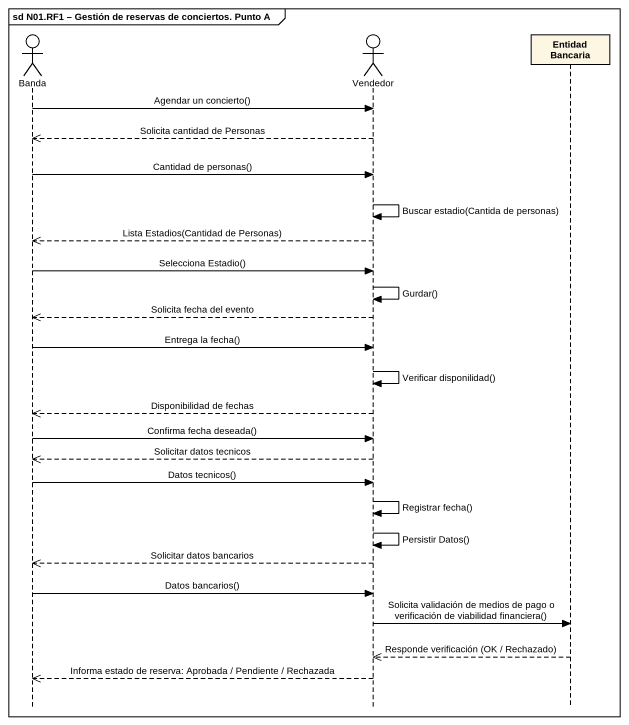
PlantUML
@startuml
mainframe sd N01.RF1 – Gestión de reservas de conciertos. Punto A
hide footbox
actor Banda
actor Vendedor
participant "Entidad Bancaria" as Entidad_Bancaria

Banda -> Vendedor : Agendar un concierto()
Vendedor -->> Banda : Solicita cantidad de Personas
Banda -> Vendedor : Cantidad de personas()
Vendedor -> Vendedor : Buscar estadio(Cantida de personas)
Vendedor -->> Banda : Lista Estadios(Cantidad de Personas)
Banda -> Vendedor : Selecciona Estadio()
Vendedor -> Vendedor : Gurdar()
Vendedor -->> Banda : Solicita fecha del evento
Banda -> Vendedor : Entrega la fecha()
Vendedor -> Vendedor : Verificar disponilidad()
Vendedor -->> Banda : Disponibilidad de fechas
Banda -> Vendedor : Confirma fecha deseada()
Vendedor -->> Banda : Solicitar datos tecnicos
Banda -> Vendedor : Datos tecnicos()
Vendedor -> Vendedor : Registrar fecha()
Vendedor -> Vendedor : Persistir Datos()
Vendedor -->> Banda : Solicitar datos bancarios
Banda -> Vendedor : Datos bancarios()
Vendedor -> Entidad_Bancaria : Solicita validación de medios de pago o verificación de viabilidad financiera()
Entidad_Bancaria -->> Vendedor : Responde verificación (OK / Rechazado)
Vendedor -->> Banda : Informa estado de reserva: Aprobada / Pendiente / Rechazada
@enduml
